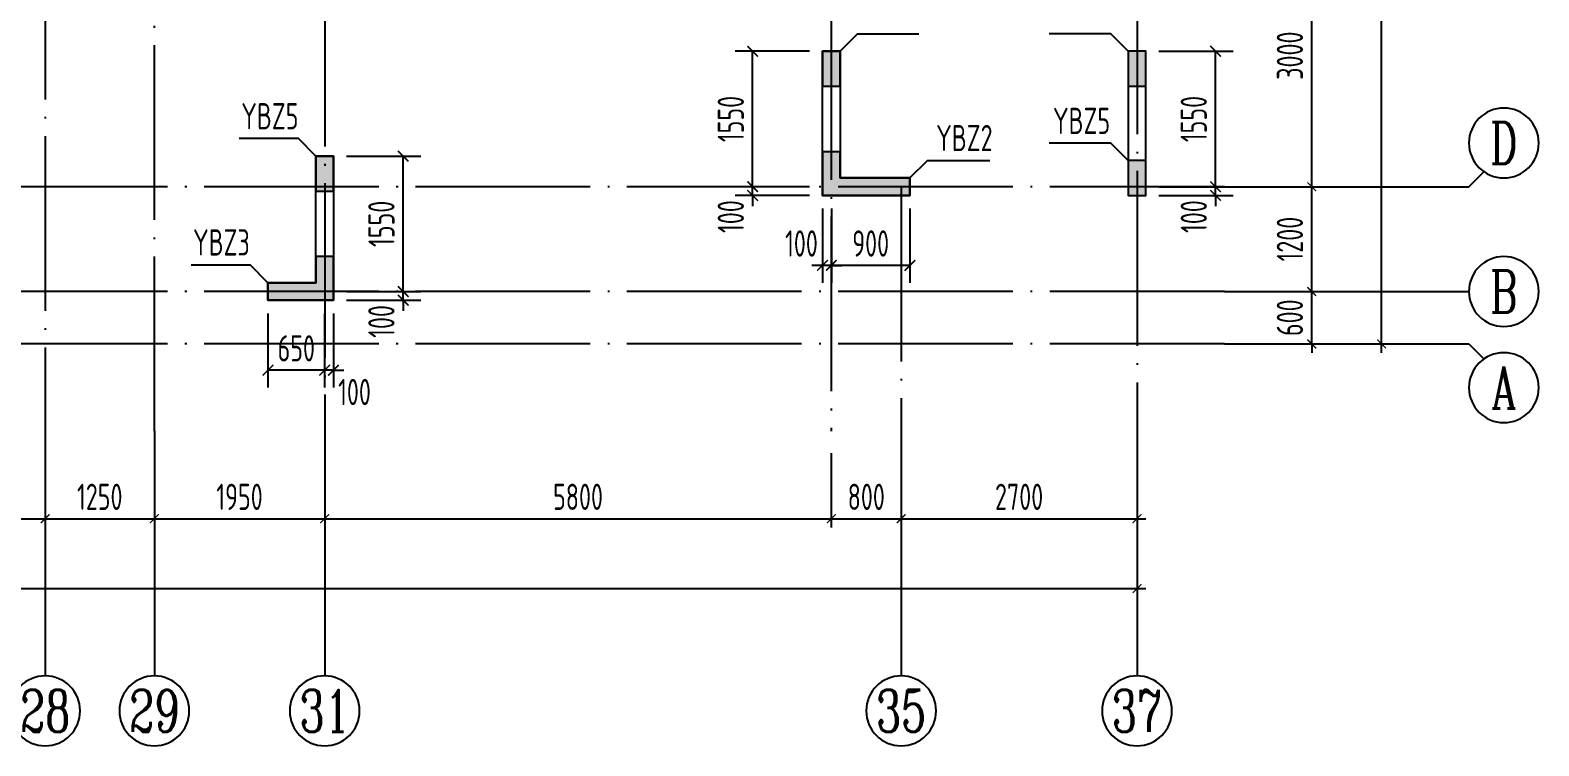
# Model space of a CAD drawing. Extents: x -655480 to 203344, y -294099 to 287156.
# Drawn here: x -266744 to -249472, y 124973 to 133165 of the extents above; entities that cross this region are included whole.
import ezdxf
from ezdxf.enums import TextEntityAlignment as Align

# ---------------------------------------------------------------- set-up
doc = ezdxf.new("R2010")
doc.units = 0
doc.header["$LTSCALE"] = 1000
doc.linetypes.add('DOTE', pattern=[2.42, 2, -0.2, 0.02, -0.2])
doc.layers.get('0').update_dxf_attribs({"linetype": 'CONTINUOUS'})
doc.layers.get('DEFPOINTS').update_dxf_attribs({"linetype": 'CONTINUOUS'})
for name, color, linetype in [('A-AXIS', 1, 'CONTINUOUS'), ('A-DOTE', 10, 'DOTE'), ('AXIS_NUM', 7, 'CONTINUOUS'), ('S-Q墙实线', 6, 'CONTINUOUS'), ('S-Q墙标注', 3, 'CONTINUOUS'), ('S-X详图填充', 252, 'CONTINUOUS'), ('S-X详图实线', 4, 'CONTINUOUS'), ('S-Y一般标注', 3, 'CONTINUOUS'), ('S-Z柱编号', 6, 'CONTINUOUS')]:
    doc.layers.add(name, color=color, linetype=linetype)
doc.styles.add('TSSD_Axis', font='complex.shx', dxfattribs={"width": 0.7, "bigfont": 'hztxt.shx'})
doc.styles.add('TSSD_DIMENSION', font='Tssdeng.shx', dxfattribs={"width": 0.7, "bigfont": 'tssdchn.shx'})
doc.styles.add('TSSD_REIN', font='tssdeng.shx', dxfattribs={"width": 0.7, "height": 300, "bigfont": 'tssdchn.shx'})
doc.styles.add('结构文字', font='zstxt.shx', dxfattribs={"width": 0.7, "bigfont": 'zshz.shx'})
doc.dimstyles.new('STRUCK', dxfattribs={"dimtxt": 400, "dimasz": 121, "dimexe": 200, "dimexo": 150, "dimgap": 115, "dimtad": 1, "dimdec": 0, "dimdsep": 46, "dimtxsty": '结构文字', "dimblk": 'ARCHTICK', "dimcen": 400, "dimclrd": 3, "dimclre": 3, "dimclrt": 7, "dimadec": 0, "dimazin": 0, "dimtfac": 1, "dimtdec": 0, "dimtix": 1, "dimtmove": 2, "dimatfit": 3, "dimldrblk": '_DIMX', "dimfxl": 1, "dimtolj": 1, "dimtzin": 0, "dimarcsym": 0})
doc.dimstyles.new('TSSD_100_100', dxfattribs={"dimtxt": 300, "dimasz": 100, "dimexe": 100, "dimexo": 250, "dimgap": 100, "dimtad": 1, "dimdec": 0, "dimzin": 0, "dimdsep": 46, "dimtxsty": 'TSSD_DIMENSION', "dimblk": 'ARCHTICK', "dimcen": 0, "dimdle": 100, "dimclrt": 7, "dimadec": 0, "dimazin": 0, "dimtfac": 1, "dimtdec": 0, "dimtix": 1, "dimtmove": 2, "dimatfit": 3, "dimldrblk": 'ARCHTICK', "dimfxl": 1, "dimtolj": 1, "dimtzin": 0, "dimarcsym": 0})

# ---------------------------------------------------------------- blocks, each defined once
blk = doc.blocks.new('_ArchTick')
at = {"color": 0, "linetype": 'ByBlock', "const_width": 0.15}
blk.add_lwpolyline([(-0.5, -0.5), (0.5, 0.5)], dxfattribs=at)
blk = doc.blocks.new('*D123')
at = {"layer": 'DEFPOINTS', "color": 0, "transparency": 16777216}
for p in [(43350, 3600), (45300, 3600), (45300, 2600)]:
    blk.add_point(p, dxfattribs=at)
at = {"layer": 'S-Y一般标注', "color": 0, "lineweight": -2, "transparency": 16777216}
for p, q in [((43350, 3350), (43350, 2500)), ((45300, 3350), (45300, 2500)), ((43250, 2600), (45400, 2600))]:
    blk.add_line(p, q, dxfattribs=at)
at = {"layer": 'S-Y一般标注', "color": 0, "lineweight": -2, "transparency": 16777216, "xscale": 100, "yscale": 100, "zscale": 100, "rotation": 180}
blk.add_blockref('_ArchTick', (43350, 2600), dxfattribs=at)
at = {"layer": 'S-Y一般标注', "color": 0, "lineweight": -2, "transparency": 16777216, "xscale": 100, "yscale": 100, "zscale": 100}
blk.add_blockref('_ArchTick', (45300, 2600), dxfattribs=at)
at = {"layer": 'S-Y一般标注', "color": 7, "transparency": 16777216, "insert": (44325, 2850), "char_height": 300, "attachment_point": 5, "style": 'TSSD_DIMENSION'}
blk.add_mtext('\\A1;1950', dxfattribs=at)
blk = doc.blocks.new('ts_axno')
at = {"color": 0, "linetype": 'ByBlock', "lineweight": -2}
blk.add_circle((0, 0), 0.5, dxfattribs=at)
at = {"color": 0, "linetype": 'ByBlock', "lineweight": -2, "style": 'TSSD_Axis', "width": 0.7}
blk.add_attdef('A', text='', height=0.6, dxfattribs=at).set_placement((0, 0), align=Align.MIDDLE_CENTER)
blk = doc.blocks.new('*D124')
at = {"layer": 'DEFPOINTS', "color": 0, "transparency": 16777216}
for p in [(45300, 3600), (51100, 3600), (51100, 2600)]:
    blk.add_point(p, dxfattribs=at)
at = {"layer": 'S-Y一般标注', "color": 0, "lineweight": -2, "transparency": 16777216}
for p, q in [((45300, 3350), (45300, 2500)), ((51100, 3350), (51100, 2500)), ((45200, 2600), (51200, 2600))]:
    blk.add_line(p, q, dxfattribs=at)
at = {"layer": 'S-Y一般标注', "color": 0, "lineweight": -2, "transparency": 16777216, "xscale": 100, "yscale": 100, "zscale": 100, "rotation": 180}
blk.add_blockref('_ArchTick', (45300, 2600), dxfattribs=at)
at = {"layer": 'S-Y一般标注', "color": 0, "lineweight": -2, "transparency": 16777216, "xscale": 100, "yscale": 100, "zscale": 100}
blk.add_blockref('_ArchTick', (51100, 2600), dxfattribs=at)
at = {"layer": 'S-Y一般标注', "color": 7, "transparency": 16777216, "insert": (48200, 2850), "char_height": 300, "attachment_point": 5, "style": 'TSSD_DIMENSION'}
blk.add_mtext('\\A1;5800', dxfattribs=at)
blk = doc.blocks.new('*D125')
at = {"layer": 'DEFPOINTS', "color": 0, "transparency": 16777216}
for p in [(51100, 3600), (51900, 3600), (51900, 2600)]:
    blk.add_point(p, dxfattribs=at)
at = {"layer": 'S-Y一般标注', "color": 0, "lineweight": -2, "transparency": 16777216}
for p, q in [((51100, 3350), (51100, 2500)), ((51900, 3350), (51900, 2500)), ((51000, 2600), (52000, 2600))]:
    blk.add_line(p, q, dxfattribs=at)
at = {"layer": 'S-Y一般标注', "color": 0, "lineweight": -2, "transparency": 16777216, "xscale": 100, "yscale": 100, "zscale": 100, "rotation": 180}
blk.add_blockref('_ArchTick', (51100, 2600), dxfattribs=at)
at = {"layer": 'S-Y一般标注', "color": 0, "lineweight": -2, "transparency": 16777216, "xscale": 100, "yscale": 100, "zscale": 100}
blk.add_blockref('_ArchTick', (51900, 2600), dxfattribs=at)
at = {"layer": 'S-Y一般标注', "color": 7, "transparency": 16777216, "insert": (51500, 2850), "char_height": 300, "attachment_point": 5, "style": 'TSSD_DIMENSION'}
blk.add_mtext('\\A1;800', dxfattribs=at)
blk = doc.blocks.new('*D126')
at = {"layer": 'DEFPOINTS', "color": 0, "transparency": 16777216}
for p in [(51900, 3600), (54600, 3600), (54600, 2600)]:
    blk.add_point(p, dxfattribs=at)
at = {"layer": 'S-Y一般标注', "color": 0, "lineweight": -2, "transparency": 16777216}
for p, q in [((51900, 3350), (51900, 2500)), ((54600, 3350), (54600, 2500)), ((51800, 2600), (54700, 2600))]:
    blk.add_line(p, q, dxfattribs=at)
at = {"layer": 'S-Y一般标注', "color": 0, "lineweight": -2, "transparency": 16777216, "xscale": 100, "yscale": 100, "zscale": 100, "rotation": 180}
blk.add_blockref('_ArchTick', (51900, 2600), dxfattribs=at)
at = {"layer": 'S-Y一般标注', "color": 0, "lineweight": -2, "transparency": 16777216, "xscale": 100, "yscale": 100, "zscale": 100}
blk.add_blockref('_ArchTick', (54600, 2600), dxfattribs=at)
at = {"layer": 'S-Y一般标注', "color": 7, "transparency": 16777216, "insert": (53250, 2850), "char_height": 300, "attachment_point": 5, "style": 'TSSD_DIMENSION'}
blk.add_mtext('\\A1;2700', dxfattribs=at)
blk = doc.blocks.new('*D127')
at = {"layer": 'DEFPOINTS', "color": 0, "transparency": 16777216}
for p in [(4600, 3600), (54600, 3600), (54600, 1800)]:
    blk.add_point(p, dxfattribs=at)
at = {"layer": 'S-Y一般标注', "color": 0, "lineweight": -2, "transparency": 16777216}
for p, q in [((4600, 3350), (4600, 1700)), ((54600, 3350), (54600, 1700)), ((4500, 1800), (54700, 1800))]:
    blk.add_line(p, q, dxfattribs=at)
at = {"layer": 'S-Y一般标注', "color": 0, "lineweight": -2, "transparency": 16777216, "xscale": 100, "yscale": 100, "zscale": 100, "rotation": 180}
blk.add_blockref('_ArchTick', (4600, 1800), dxfattribs=at)
at = {"layer": 'S-Y一般标注', "color": 0, "lineweight": -2, "transparency": 16777216, "xscale": 100, "yscale": 100, "zscale": 100}
blk.add_blockref('_ArchTick', (54600, 1800), dxfattribs=at)
at = {"layer": 'S-Y一般标注', "color": 7, "transparency": 16777216, "insert": (29600, 2050), "char_height": 300, "attachment_point": 5, "style": 'TSSD_DIMENSION'}
blk.add_mtext('\\A1;50000', dxfattribs=at)
blk = doc.blocks.new('*D132')
at = {"layer": 'DEFPOINTS', "color": 0, "transparency": 16777216}
for p in [(55600, 5200), (56600, 5200), (55600, 4600)]:
    blk.add_point(p, dxfattribs=at)
at = {"layer": 'S-Y一般标注', "color": 0, "lineweight": -2, "transparency": 16777216}
for p, q in [((55850, 5200), (56700, 5200)), ((56600, 5200), (56600, 5300)), ((56600, 4600), (56600, 5200)), ((55850, 4600), (56700, 4600)), ((56600, 4600), (56600, 4500))]:
    blk.add_line(p, q, dxfattribs=at)
at = {"layer": 'S-Y一般标注', "color": 0, "lineweight": -2, "transparency": 16777216, "xscale": 100, "yscale": 100, "zscale": 100}
for p, rotation in [((56600, 5200), 270), ((56600, 4600), 90)]:
    blk.add_blockref('_ArchTick', p, dxfattribs=dict(at, rotation=rotation))
at = {"layer": 'S-Y一般标注', "color": 7, "transparency": 16777216, "insert": (56350, 4900), "char_height": 300, "attachment_point": 5, "rotation": 90, "style": 'TSSD_DIMENSION'}
blk.add_mtext('\\A1;600', dxfattribs=at)
blk = doc.blocks.new('*D138')
at = {"layer": 'DEFPOINTS', "color": 0, "transparency": 16777216}
for p in [(55600, 20100), (57400, 20100), (55600, 4600)]:
    blk.add_point(p, dxfattribs=at)
at = {"layer": 'S-Y一般标注', "color": 0, "lineweight": -2, "transparency": 16777216}
for p, q in [((55850, 20100), (57500, 20100)), ((57400, 4500), (57400, 20200)), ((55850, 4600), (57500, 4600))]:
    blk.add_line(p, q, dxfattribs=at)
at = {"layer": 'S-Y一般标注', "color": 0, "lineweight": -2, "transparency": 16777216, "xscale": 100, "yscale": 100, "zscale": 100}
for p, rotation in [((57400, 20100), 90), ((57400, 4600), 270)]:
    blk.add_blockref('_ArchTick', p, dxfattribs=dict(at, rotation=rotation))
at = {"layer": 'S-Y一般标注', "color": 7, "transparency": 16777216, "insert": (57150, 12350), "char_height": 300, "attachment_point": 5, "rotation": 90, "style": 'TSSD_DIMENSION'}
blk.add_mtext('\\A1;15500', dxfattribs=at)
blk = doc.blocks.new('*D142')
at = {"layer": 'DEFPOINTS', "color": 0, "transparency": 16777216}
for p in [(55600, 6400), (56600, 6400), (55600, 5200)]:
    blk.add_point(p, dxfattribs=at)
at = {"layer": 'S-Y一般标注', "color": 0, "lineweight": -2, "transparency": 16777216}
for p, q in [((55850, 6400), (56700, 6400)), ((56600, 5100), (56600, 6500)), ((55850, 5200), (56700, 5200))]:
    blk.add_line(p, q, dxfattribs=at)
at = {"layer": 'S-Y一般标注', "color": 0, "lineweight": -2, "transparency": 16777216, "xscale": 100, "yscale": 100, "zscale": 100}
for p, rotation in [((56600, 6400), 90), ((56600, 5200), 270)]:
    blk.add_blockref('_ArchTick', p, dxfattribs=dict(at, rotation=rotation))
at = {"layer": 'S-Y一般标注', "color": 7, "transparency": 16777216, "insert": (56350, 5800), "char_height": 300, "attachment_point": 5, "rotation": 90, "style": 'TSSD_DIMENSION'}
blk.add_mtext('\\A1;1200', dxfattribs=at)
blk = doc.blocks.new('*D143')
at = {"layer": 'DEFPOINTS', "color": 0, "transparency": 16777216}
for p in [(55600, 9400), (56600, 9400), (55600, 6400)]:
    blk.add_point(p, dxfattribs=at)
at = {"layer": 'S-Y一般标注', "color": 0, "lineweight": -2, "transparency": 16777216}
for p, q in [((56600, 6300), (56600, 9500)), ((55850, 9400), (56700, 9400)), ((55850, 6400), (56700, 6400))]:
    blk.add_line(p, q, dxfattribs=at)
at = {"layer": 'S-Y一般标注', "color": 0, "lineweight": -2, "transparency": 16777216, "xscale": 100, "yscale": 100, "zscale": 100}
for p, rotation in [((56600, 9400), 90), ((56600, 6400), 270)]:
    blk.add_blockref('_ArchTick', p, dxfattribs=dict(at, rotation=rotation))
at = {"layer": 'S-Y一般标注', "color": 7, "transparency": 16777216, "insert": (56350, 7900), "char_height": 300, "attachment_point": 5, "rotation": 90, "style": 'TSSD_DIMENSION'}
blk.add_mtext('\\A1;3000', dxfattribs=at)
blk = doc.blocks.new('*D148')
at = {"layer": 'DEFPOINTS', "color": 0, "transparency": 16777216}
for p in [(40850, 3600), (42100, 3600), (42100, 2600)]:
    blk.add_point(p, dxfattribs=at)
at = {"layer": 'S-Y一般标注', "color": 0, "lineweight": -2, "transparency": 16777216}
for p, q in [((40850, 3350), (40850, 2500)), ((42100, 3350), (42100, 2500)), ((40750, 2600), (42200, 2600))]:
    blk.add_line(p, q, dxfattribs=at)
at = {"layer": 'S-Y一般标注', "color": 0, "lineweight": -2, "transparency": 16777216, "xscale": 100, "yscale": 100, "zscale": 100, "rotation": 180}
blk.add_blockref('_ArchTick', (40850, 2600), dxfattribs=at)
at = {"layer": 'S-Y一般标注', "color": 0, "lineweight": -2, "transparency": 16777216, "xscale": 100, "yscale": 100, "zscale": 100}
blk.add_blockref('_ArchTick', (42100, 2600), dxfattribs=at)
at = {"layer": 'S-Y一般标注', "color": 7, "transparency": 16777216, "insert": (41475, 2850), "char_height": 300, "attachment_point": 5, "style": 'TSSD_DIMENSION'}
blk.add_mtext('\\A1;1250', dxfattribs=at)
blk = doc.blocks.new('*D149')
at = {"layer": 'DEFPOINTS', "color": 0, "transparency": 16777216}
for p in [(42100, 3600), (43350, 3600), (43350, 2600)]:
    blk.add_point(p, dxfattribs=at)
at = {"layer": 'S-Y一般标注', "color": 0, "lineweight": -2, "transparency": 16777216}
for p, q in [((42100, 3350), (42100, 2500)), ((43350, 3350), (43350, 2500)), ((42000, 2600), (43450, 2600))]:
    blk.add_line(p, q, dxfattribs=at)
at = {"layer": 'S-Y一般标注', "color": 0, "lineweight": -2, "transparency": 16777216, "xscale": 100, "yscale": 100, "zscale": 100, "rotation": 180}
blk.add_blockref('_ArchTick', (42100, 2600), dxfattribs=at)
at = {"layer": 'S-Y一般标注', "color": 0, "lineweight": -2, "transparency": 16777216, "xscale": 100, "yscale": 100, "zscale": 100}
blk.add_blockref('_ArchTick', (43350, 2600), dxfattribs=at)
at = {"layer": 'S-Y一般标注', "color": 7, "transparency": 16777216, "insert": (42725, 2850), "char_height": 300, "attachment_point": 5, "style": 'TSSD_DIMENSION'}
blk.add_mtext('\\A1;1250', dxfattribs=at)
blk = doc.blocks.new('*D1962')
at = {"layer": 'DEFPOINTS', "color": 0, "transparency": 16777216}
for p in [(-253973, 131373), (-253973, 131273), (-253173, 131373)]:
    blk.add_point(p, dxfattribs=at)
at = {"layer": 'S-Q墙标注', "color": 3, "lineweight": -2, "transparency": 16777216}
for p, q in [((-253173, 131373), (-253173, 131494)), ((-253823, 131373), (-252973, 131373)), ((-253823, 131273), (-252973, 131273)), ((-253173, 131273), (-253173, 131373)), ((-253173, 131273), (-253173, 131152))]:
    blk.add_line(p, q, dxfattribs=at)
at = {"layer": 'S-Q墙标注', "color": 3, "lineweight": -2, "transparency": 16777216, "xscale": 121, "yscale": 121, "zscale": 121}
for p, rotation in [((-253173, 131373), 270), ((-253173, 131273), 90)]:
    blk.add_blockref('_ArchTick', p, dxfattribs=dict(at, rotation=rotation))
at = {"layer": 'S-Q墙标注', "color": 7, "transparency": 16777216, "insert": (-253423, 131031), "char_height": 300, "attachment_point": 5, "rotation": 90, "style": 'TSSD_REIN'}
blk.add_mtext('\\A1;100', dxfattribs=at)
blk = doc.blocks.new('_DIMX')
blk.add_line((-150, 0), (150, 0))
at = {"const_width": 50}
blk.add_lwpolyline([(-70, -70), (70, 70)], dxfattribs=at)
blk = doc.blocks.new('*D1963')
at = {"layer": 'DEFPOINTS', "color": 0, "transparency": 16777216}
for p in [(-253973, 132923), (-253173, 132923), (-253973, 131373)]:
    blk.add_point(p, dxfattribs=at)
at = {"layer": 'S-Q墙标注', "color": 3, "lineweight": -2, "transparency": 16777216}
for p, q in [((-253823, 132923), (-252973, 132923)), ((-253173, 131373), (-253173, 132923)), ((-253823, 131373), (-252973, 131373))]:
    blk.add_line(p, q, dxfattribs=at)
at = {"layer": 'S-Q墙标注', "color": 3, "lineweight": -2, "transparency": 16777216, "xscale": 121, "yscale": 121, "zscale": 121}
for p, rotation in [((-253173, 132923), 90), ((-253173, 131373), 270)]:
    blk.add_blockref('_ArchTick', p, dxfattribs=dict(at, rotation=rotation))
at = {"layer": 'S-Q墙标注', "color": 7, "transparency": 16777216, "insert": (-253423, 132148), "char_height": 300, "attachment_point": 5, "rotation": 90, "style": 'TSSD_REIN'}
blk.add_mtext('\\A1;1550', dxfattribs=at)
blk = doc.blocks.new('*D1966')
at = {"layer": 'DEFPOINTS', "color": 0, "transparency": 16777216}
for p in [(-258473, 131373), (-257673, 131373), (-257673, 131273)]:
    blk.add_point(p, dxfattribs=at)
at = {"layer": 'S-Q墙标注', "color": 3, "lineweight": -2, "transparency": 16777216}
for p, q in [((-258473, 131373), (-258473, 131494)), ((-257823, 131373), (-258673, 131373)), ((-257823, 131273), (-258673, 131273)), ((-258473, 131273), (-258473, 131373)), ((-258473, 131273), (-258473, 131152))]:
    blk.add_line(p, q, dxfattribs=at)
at = {"layer": 'S-Q墙标注', "color": 3, "lineweight": -2, "transparency": 16777216, "xscale": 121, "yscale": 121, "zscale": 121}
for p, rotation in [((-258473, 131373), 270), ((-258473, 131273), 90)]:
    blk.add_blockref('_ArchTick', p, dxfattribs=dict(at, rotation=rotation))
at = {"layer": 'S-Q墙标注', "color": 7, "transparency": 16777216, "insert": (-258723, 131031), "char_height": 300, "attachment_point": 5, "rotation": 90, "style": 'TSSD_REIN'}
blk.add_mtext('\\A1;100', dxfattribs=at)
blk = doc.blocks.new('*D1967')
at = {"layer": 'DEFPOINTS', "color": 0, "transparency": 16777216}
for p in [(-258473, 132923), (-257673, 132923), (-257673, 131373)]:
    blk.add_point(p, dxfattribs=at)
at = {"layer": 'S-Q墙标注', "color": 3, "lineweight": -2, "transparency": 16777216}
for p, q in [((-257823, 132923), (-258673, 132923)), ((-258473, 131373), (-258473, 132923)), ((-257823, 131373), (-258673, 131373))]:
    blk.add_line(p, q, dxfattribs=at)
at = {"layer": 'S-Q墙标注', "color": 3, "lineweight": -2, "transparency": 16777216, "xscale": 121, "yscale": 121, "zscale": 121}
for p, rotation in [((-258473, 132923), 90), ((-258473, 131373), 270)]:
    blk.add_blockref('_ArchTick', p, dxfattribs=dict(at, rotation=rotation))
at = {"layer": 'S-Q墙标注', "color": 7, "transparency": 16777216, "insert": (-258723, 132148), "char_height": 300, "attachment_point": 5, "rotation": 90, "style": 'TSSD_REIN'}
blk.add_mtext('\\A1;1550', dxfattribs=at)
blk = doc.blocks.new('*D1968')
at = {"layer": 'DEFPOINTS', "color": 0, "transparency": 16777216}
for p in [(-257572, 131273), (-256673, 131273), (-257572, 130473)]:
    blk.add_point(p, dxfattribs=at)
at = {"layer": 'S-Q墙标注', "color": 3, "lineweight": -2, "transparency": 16777216}
for p, q in [((-257572, 131123), (-257572, 130273)), ((-256673, 131123), (-256673, 130273)), ((-256673, 130473), (-257572, 130473))]:
    blk.add_line(p, q, dxfattribs=at)
at = {"layer": 'S-Q墙标注', "color": 3, "lineweight": -2, "transparency": 16777216, "xscale": 121, "yscale": 121, "zscale": 121, "rotation": 180}
blk.add_blockref('_ArchTick', (-257572, 130473), dxfattribs=at)
at = {"layer": 'S-Q墙标注', "color": 3, "lineweight": -2, "transparency": 16777216, "xscale": 121, "yscale": 121, "zscale": 121}
blk.add_blockref('_ArchTick', (-256673, 130473), dxfattribs=at)
at = {"layer": 'S-Q墙标注', "color": 7, "transparency": 16777216, "insert": (-257122, 130723), "char_height": 300, "attachment_point": 5, "style": 'TSSD_REIN'}
blk.add_mtext('\\A1;900', dxfattribs=at)
blk = doc.blocks.new('*D1969')
at = {"layer": 'DEFPOINTS', "color": 0, "transparency": 16777216}
for p in [(-257673, 131273), (-257572, 131273), (-257673, 130473)]:
    blk.add_point(p, dxfattribs=at)
at = {"layer": 'S-Q墙标注', "color": 3, "lineweight": -2, "transparency": 16777216}
for p, q in [((-257673, 131123), (-257673, 130273)), ((-257572, 131123), (-257572, 130273)), ((-257673, 130473), (-257794, 130473)), ((-257572, 130473), (-257673, 130473)), ((-257572, 130473), (-257451, 130473))]:
    blk.add_line(p, q, dxfattribs=at)
at = {"layer": 'S-Q墙标注', "color": 3, "lineweight": -2, "transparency": 16777216, "xscale": 121, "yscale": 121, "zscale": 121}
blk.add_blockref('_ArchTick', (-257673, 130473), dxfattribs=at)
at = {"layer": 'S-Q墙标注', "color": 3, "lineweight": -2, "transparency": 16777216, "xscale": 121, "yscale": 121, "zscale": 121, "rotation": 180}
blk.add_blockref('_ArchTick', (-257572, 130473), dxfattribs=at)
at = {"layer": 'S-Q墙标注', "color": 7, "transparency": 16777216, "insert": (-257914, 130723), "char_height": 300, "attachment_point": 5, "style": 'TSSD_REIN'}
blk.add_mtext('\\A1;100', dxfattribs=at)
blk = doc.blocks.new('*D1970')
at = {"layer": 'DEFPOINTS', "color": 0, "transparency": 16777216}
for p in [(-263273, 130173), (-263273, 130073), (-262473, 130173)]:
    blk.add_point(p, dxfattribs=at)
at = {"layer": 'S-Q墙标注', "color": 3, "lineweight": -2, "transparency": 16777216}
for p, q in [((-262473, 130173), (-262473, 130294)), ((-263123, 130173), (-262273, 130173)), ((-263123, 130073), (-262273, 130073)), ((-262473, 130073), (-262473, 130173)), ((-262473, 130073), (-262473, 129952))]:
    blk.add_line(p, q, dxfattribs=at)
at = {"layer": 'S-Q墙标注', "color": 3, "lineweight": -2, "transparency": 16777216, "xscale": 121, "yscale": 121, "zscale": 121}
for p, rotation in [((-262473, 130173), 270), ((-262473, 130073), 90)]:
    blk.add_blockref('_ArchTick', p, dxfattribs=dict(at, rotation=rotation))
at = {"layer": 'S-Q墙标注', "color": 7, "transparency": 16777216, "insert": (-262723, 129831), "char_height": 300, "attachment_point": 5, "rotation": 90, "style": 'TSSD_REIN'}
blk.add_mtext('\\A1;100', dxfattribs=at)
blk = doc.blocks.new('*D1971')
at = {"layer": 'DEFPOINTS', "color": 0, "transparency": 16777216}
for p in [(-263273, 131723), (-262473, 131723), (-263273, 130173)]:
    blk.add_point(p, dxfattribs=at)
at = {"layer": 'S-Q墙标注', "color": 3, "lineweight": -2, "transparency": 16777216}
for p, q in [((-263123, 131723), (-262273, 131723)), ((-262473, 130173), (-262473, 131723)), ((-263123, 130173), (-262273, 130173))]:
    blk.add_line(p, q, dxfattribs=at)
at = {"layer": 'S-Q墙标注', "color": 3, "lineweight": -2, "transparency": 16777216, "xscale": 121, "yscale": 121, "zscale": 121}
for p, rotation in [((-262473, 131723), 90), ((-262473, 130173), 270)]:
    blk.add_blockref('_ArchTick', p, dxfattribs=dict(at, rotation=rotation))
at = {"layer": 'S-Q墙标注', "color": 7, "transparency": 16777216, "insert": (-262723, 130948), "char_height": 300, "attachment_point": 5, "rotation": 90, "style": 'TSSD_REIN'}
blk.add_mtext('\\A1;1550', dxfattribs=at)
blk = doc.blocks.new('*D1972')
at = {"layer": 'DEFPOINTS', "color": 0, "transparency": 16777216}
for p in [(-263373, 130073), (-263273, 130073), (-263373, 129273)]:
    blk.add_point(p, dxfattribs=at)
at = {"layer": 'S-Q墙标注', "color": 3, "lineweight": -2, "transparency": 16777216}
for p, q in [((-263373, 129923), (-263373, 129073)), ((-263273, 129923), (-263273, 129073)), ((-263373, 129273), (-263494, 129273)), ((-263273, 129273), (-263373, 129273)), ((-263273, 129273), (-263152, 129273))]:
    blk.add_line(p, q, dxfattribs=at)
at = {"layer": 'S-Q墙标注', "color": 3, "lineweight": -2, "transparency": 16777216, "xscale": 121, "yscale": 121, "zscale": 121}
blk.add_blockref('_ArchTick', (-263373, 129273), dxfattribs=at)
at = {"layer": 'S-Q墙标注', "color": 3, "lineweight": -2, "transparency": 16777216, "xscale": 121, "yscale": 121, "zscale": 121, "rotation": 180}
blk.add_blockref('_ArchTick', (-263273, 129273), dxfattribs=at)
at = {"layer": 'S-Q墙标注', "color": 7, "transparency": 16777216, "insert": (-263031, 129023), "char_height": 300, "attachment_point": 5, "style": 'TSSD_REIN'}
blk.add_mtext('\\A1;100', dxfattribs=at)
blk = doc.blocks.new('*D1973')
at = {"layer": 'DEFPOINTS', "color": 0, "transparency": 16777216}
for p in [(-264022, 130073), (-263373, 130073), (-264022, 129273)]:
    blk.add_point(p, dxfattribs=at)
at = {"layer": 'S-Q墙标注', "color": 3, "lineweight": -2, "transparency": 16777216}
for p, q in [((-264022, 129923), (-264022, 129073)), ((-263373, 129923), (-263373, 129073)), ((-263373, 129273), (-264022, 129273))]:
    blk.add_line(p, q, dxfattribs=at)
at = {"layer": 'S-Q墙标注', "color": 3, "lineweight": -2, "transparency": 16777216, "xscale": 121, "yscale": 121, "zscale": 121, "rotation": 180}
blk.add_blockref('_ArchTick', (-264022, 129273), dxfattribs=at)
at = {"layer": 'S-Q墙标注', "color": 3, "lineweight": -2, "transparency": 16777216, "xscale": 121, "yscale": 121, "zscale": 121}
blk.add_blockref('_ArchTick', (-263373, 129273), dxfattribs=at)
at = {"layer": 'S-Q墙标注', "color": 7, "transparency": 16777216, "insert": (-263698, 129523), "char_height": 300, "attachment_point": 5, "style": 'TSSD_REIN'}
blk.add_mtext('\\A1;650', dxfattribs=at)
blk = doc.blocks.new('20210726.16350016')
at = {"layer": 'A-AXIS'}
for p, q in [((58400, 6400), (58571.6, 6571.7)), ((55600, 6400), (58400, 6400)), ((55600, 5200), (58400, 5200)), ((55600, 4600), (58400, 4600)), ((58400, 4600), (58571.6, 4428.4)), ((42100, 3600), (42100, 800)), ((43350, 3600), (43350, 800)), ((45300, 3600), (45300, 800)), ((51900, 3600), (51900, 800)), ((54600, 3600), (54600, 800))]:
    blk.add_line(p, q, dxfattribs=at)
at = {"layer": 'A-DOTE'}
for p, q in [((54600, 21100), (54600, 3600)), ((45299.8, 13700), (45300, 3600)), ((43350, 3600), (43350, 11500)), ((51100, 10900), (51100, 3600)), ((42100, 9400), (42100, 3600)), ((55600, 6400), (3600, 6400)), ((51900, 6400), (51900, 3600)), ((55600, 5200), (3600, 5200)), ((55600, 4600), (3600, 4600))]:
    blk.add_line(p, q, dxfattribs=at)
at = {"layer": 'A-AXIS'}
ref = blk.add_blockref('ts_axno', (58800, 6900), dxfattribs=dict(at, xscale=-800, yscale=800, zscale=800, rotation=180))
ref.add_attrib('C', 'D', dxfattribs={"layer": 'AXIS_NUM', "height": 480, "style": 'TSSD_Axis', "width": 0.7}).set_placement((58800, 6900), align=Align.MIDDLE_CENTER)
ref = blk.add_blockref('ts_axno', (58800, 5200), dxfattribs=dict(at, xscale=-800, yscale=800, zscale=800))
ref.add_attrib('A', 'B', dxfattribs={"layer": 'AXIS_NUM', "height": 480, "style": 'TSSD_Axis', "width": 0.7}).set_placement((58800, 5200), align=Align.MIDDLE_CENTER)
ref = blk.add_blockref('ts_axno', (58800, 4100), dxfattribs=dict(at, xscale=-800, yscale=800, zscale=800))
ref.add_attrib('F', 'A', dxfattribs={"layer": 'AXIS_NUM', "height": 480, "style": 'TSSD_Axis', "width": 0.7}).set_placement((58800, 4100), align=Align.MIDDLE_CENTER)
ref = blk.add_blockref('ts_axno', (42100, 400), dxfattribs=dict(at, xscale=-800, yscale=800, zscale=800, rotation=180))
ref.add_attrib('19', '28', dxfattribs={"layer": 'AXIS_NUM', "height": 480, "style": 'TSSD_Axis', "width": 0.7}).set_placement((42100, 400), align=Align.MIDDLE_CENTER)
ref = blk.add_blockref('ts_axno', (43350, 400), dxfattribs=dict(at, xscale=-800, yscale=800, zscale=800, rotation=180))
ref.add_attrib('19', '29', dxfattribs={"layer": 'AXIS_NUM', "height": 480, "style": 'TSSD_Axis', "width": 0.7}).set_placement((43350, 400), align=Align.MIDDLE_CENTER)
ref = blk.add_blockref('ts_axno', (45300, 400), dxfattribs=dict(at, xscale=-800, yscale=800, zscale=800, rotation=180))
ref.add_attrib('19', '31', dxfattribs={"layer": 'AXIS_NUM', "height": 480, "style": 'TSSD_Axis', "width": 0.7}).set_placement((45300, 400), align=Align.MIDDLE_CENTER)
ref = blk.add_blockref('ts_axno', (51900, 400), dxfattribs=dict(at, xscale=-800, yscale=800, zscale=800, rotation=180))
ref.add_attrib('22', '35', dxfattribs={"layer": 'AXIS_NUM', "height": 480, "style": 'TSSD_Axis', "width": 0.7}).set_placement((51900, 400), align=Align.MIDDLE_CENTER)
ref = blk.add_blockref('ts_axno', (54600, 400), dxfattribs=dict(at, xscale=-800, yscale=800, zscale=800, rotation=180))
ref.add_attrib('23', '37', dxfattribs={"layer": 'AXIS_NUM', "height": 480, "style": 'TSSD_Axis', "width": 0.7}).set_placement((54600, 400), align=Align.MIDDLE_CENTER)
at = {"layer": 'S-Y一般标注'}
for base, p1, p2, picture, middle in [((57400, 20100), (55600, 4600), (55600, 20100), '*D138', (57150, 12350)), ((56600, 9400), (55600, 6400), (55600, 9400), '*D143', (56350, 7900)), ((56600, 6400), (55600, 5200), (55600, 6400), '*D142', (56350, 5800)), ((56600, 5200), (55600, 4600), (55600, 5200), '*D132', (56350, 4900))]:
    dim = blk.add_linear_dim(base=base, p1=p1, p2=p2, angle=90, dimstyle='TSSD_100_100', dxfattribs=at)
    dim.commit()
    dim.dimension.update_dxf_attribs({"geometry": picture, "text_midpoint": middle})
for base, p1, p2, picture, middle in [((54600, 1800), (4600, 3600), (54600, 3600), '*D127', (29600, 2050)), ((42100, 2600.1), (40850, 3600.1), (42100, 3600.1), '*D148', (41475, 2850.1)), ((43350, 2600.1), (42100, 3600.1), (43350, 3600.1), '*D149', (42725, 2850.1)), ((45300, 2600.1), (43350, 3600.1), (45300, 3600.1), '*D123', (44325, 2850.1)), ((51100, 2600), (45300, 3600), (51100, 3600), '*D124', (48200, 2850)), ((51900, 2600), (51100, 3600), (51900, 3600), '*D125', (51500, 2850)), ((54600, 2600), (51900, 3600), (54600, 3600), '*D126', (53250, 2850))]:
    dim = blk.add_linear_dim(base=base, p1=p1, p2=p2, dimstyle='TSSD_100_100', dxfattribs=at)
    dim.commit()
    dim.dimension.update_dxf_attribs({"geometry": picture, "text_midpoint": middle})

msp = doc.modelspace()

# ---------------------------------------------------------------- hatches: boundary and pattern name
at = {"layer": 'S-X详图填充'}
h = msp.add_hatch(color=256, dxfattribs=at)
h.dxf.hatch_style = 1
h.paths.add_polyline_path([(-257672.53, 132523.27), (-257472.53, 132523.27), (-257472.53, 132923.27), (-257672.53, 132923.27)])
h = msp.add_hatch(color=256, dxfattribs=at)
h.dxf.hatch_style = 1
h.paths.add_polyline_path([(-254172.5, 132523.27), (-253972.5, 132523.27), (-253972.5, 132923.27), (-254172.5, 132923.27)])
h = msp.add_hatch(color=256, dxfattribs=at)
h.dxf.hatch_style = 1
h.paths.add_polyline_path([(-263472.53, 131323.27), (-263272.53, 131323.27), (-263272.53, 131723.27), (-263472.53, 131723.27)])
h = msp.add_hatch(color=256, dxfattribs=at)
h.dxf.hatch_style = 1
h.paths.add_polyline_path([(-257472.53, 131773.27), (-257672.53, 131773.27), (-257672.53, 131273.27), (-256672.53, 131273.27), (-256672.53, 131473.27), (-257472.53, 131473.27)])
h = msp.add_hatch(color=256, dxfattribs=at)
h.dxf.hatch_style = 1
h.paths.add_polyline_path([(-253972.5, 131673.27), (-254172.5, 131673.27), (-254172.5, 131273.27), (-253972.5, 131273.27)])
h = msp.add_hatch(color=256, dxfattribs=at)
h.dxf.hatch_style = 1
h.paths.add_polyline_path([(-263272.53, 130573.27), (-263472.53, 130573.27), (-263472.53, 130273.27), (-264022.51, 130273.27), (-264022.51, 130073.27), (-263272.53, 130073.27)])

# ---------------------------------------------------------------- linework, layer by layer
at = {"layer": 'S-Q墙实线'}
msp.add_lwpolyline([(-256772.51, 131473.27), (-256672.53, 131473.27), (-256672.53, 131273.27), (-256772.51, 131273.27), (-257672.53, 131273.27), (-257672.53, 132923.27), (-257472.53, 132923.27), (-257472.53, 131473.27), (-256772.51, 131473.27)], dxfattribs=at)
for points in [[(-253972.5, 131273.27), (-253972.5, 132923.27), (-254172.5, 132923.27), (-254172.5, 131273.27)], [(-263272.53, 130073.27), (-264022.51, 130073.27), (-264022.51, 130273.27), (-263472.53, 130273.27), (-263472.53, 131373.27), (-263472.53, 131723.27), (-263272.53, 131723.27), (-263272.53, 131373.27)]]:
    msp.add_lwpolyline(points, close=True, dxfattribs=at)
at = {"layer": 'S-X详图实线'}
for points in [[(-257672.53, 132523.27), (-257472.53, 132523.27), (-257472.53, 132923.27), (-257672.53, 132923.27), (-257672.53, 132523.27)], [(-254172.5, 132523.27), (-253972.5, 132523.27), (-253972.5, 132923.27), (-254172.5, 132923.27), (-254172.5, 132523.27)], [(-263472.53, 131323.27), (-263272.53, 131323.27), (-263272.53, 131723.27), (-263472.53, 131723.27), (-263472.53, 131323.27)], [(-257472.53, 131773.27), (-257672.53, 131773.27), (-257672.53, 131273.27), (-256672.53, 131273.27), (-256672.53, 131473.27), (-257472.53, 131473.27), (-257472.53, 131773.27)], [(-253972.5, 131673.27), (-254172.5, 131673.27), (-254172.5, 131273.27), (-253972.5, 131273.27), (-253972.5, 131673.27)], [(-263272.53, 130573.27), (-263472.53, 130573.27), (-263472.53, 130273.27), (-264022.51, 130273.27), (-264022.51, 130073.27), (-263272.53, 130073.27), (-263272.53, 130573.27)]]:
    msp.add_lwpolyline(points, close=True, dxfattribs=at)
at = {"layer": 'S-Z柱编号', "color": 7}
for points in [[(-257472.5, 132923.27), (-257272.5, 133123.27), (-256568.63, 133123.27)], [(-254172.5, 132923.24), (-254372.5, 133123.24), (-255079.89, 133123.24)], [(-263472.5, 131723.27), (-263672.5, 131923.27), (-264351.11, 131923.27)], [(-254172.5, 131673.27), (-254372.5, 131873.27), (-255079.89, 131873.27)], [(-256672.5, 131473.27), (-256472.5, 131673.27), (-255757.29, 131673.27)], [(-264022.49, 130273.27), (-264222.49, 130473.27), (-264900.35, 130473.27)]]:
    msp.add_lwpolyline(points, dxfattribs=at)

# ---------------------------------------------------------------- block references
at = {"layer": 'A-DOTE'}
msp.add_blockref('20210726.16350016', (-308672.49, 124973.23), dxfattribs=at)

# ---------------------------------------------------------------- texts
at = {"layer": 'S-Z柱编号', "color": 7, "style": 'TSSD_REIN', "width": 0.7}
for s, p in [('YBZ5', (-264328.11, 131940.02)), ('YBZ5', (-255035.33, 131887.02)), ('YBZ2', (-256372.5, 131690.12)), ('YBZ3', (-264880.41, 130495.66))]:
    msp.add_text(s, height=300, dxfattribs=at).set_placement(p, align=Align.BOTTOM_LEFT)

# ---------------------------------------------------------------- dimensions: what is measured, and where the dimension line sits
at = {"layer": 'S-Q墙标注'}
for base, p1, p2, angle, picture, middle in [((-258472.5, 132923.27), (-257672.5, 131373.27), (-257672.5, 132923.27), 90, '*D1967', (-258722.5, 132148.27)), ((-253172.5, 132923.24), (-253972.5, 131373.27), (-253972.5, 132923.24), 90, '*D1963', (-253422.5, 132148.25)), ((-262472.5, 131723.27), (-263272.5, 130173.27), (-263272.5, 131723.27), 90, '*D1971', (-262722.5, 130948.27)), ((-257572.49, 130473.27), (-256672.5, 131273.27), (-257572.49, 131273.27), 180, '*D1968', (-257122.5, 130723.27)), ((-264022.49, 129273.27), (-263372.53, 130073.27), (-264022.49, 130073.27), 180, '*D1973', (-263697.51, 129523.27))]:
    dim = msp.add_linear_dim(base=base, p1=p1, p2=p2, angle=angle, dimstyle='STRUCK', override={"dimtxt": 300, "dimgap": 100, "dimtxsty": 'TSSD_REIN'}, dxfattribs=at)
    dim.commit()
    dim.dimension.update_dxf_attribs({"geometry": picture, "text_midpoint": middle})
for base, p1, p2, angle, picture, middle in [((-258472.5, 131373.27), (-257672.5, 131273.27), (-257672.5, 131373.27), 90, '*D1966', (-258722.5, 131031.35)), ((-253172.5, 131373.27), (-253972.5, 131273.27), (-253972.5, 131373.27), 90, '*D1962', (-253422.5, 131031.35)), ((-257672.5, 130473.27), (-257572.49, 131273.27), (-257672.5, 131273.27), 180, '*D1969', (-257914.42, 130723.27)), ((-262472.5, 130173.27), (-263272.5, 130073.27), (-263272.5, 130173.27), 90, '*D1970', (-262722.5, 129831.34)), ((-263372.53, 129273.27), (-263272.5, 130073.27), (-263372.53, 130073.27), 180, '*D1972', (-263030.58, 129023.27))]:
    dim = msp.add_linear_dim(base=base, p1=p1, p2=p2, angle=angle, dimstyle='STRUCK', override={"dimtxt": 300, "dimgap": 100, "dimtxsty": 'TSSD_REIN'}, dxfattribs=at)
    dim.commit()
    dim.dimension.update_dxf_attribs({"geometry": picture, "text_midpoint": middle, "dimtype": 160})

doc.saveas('drawing.dxf')
